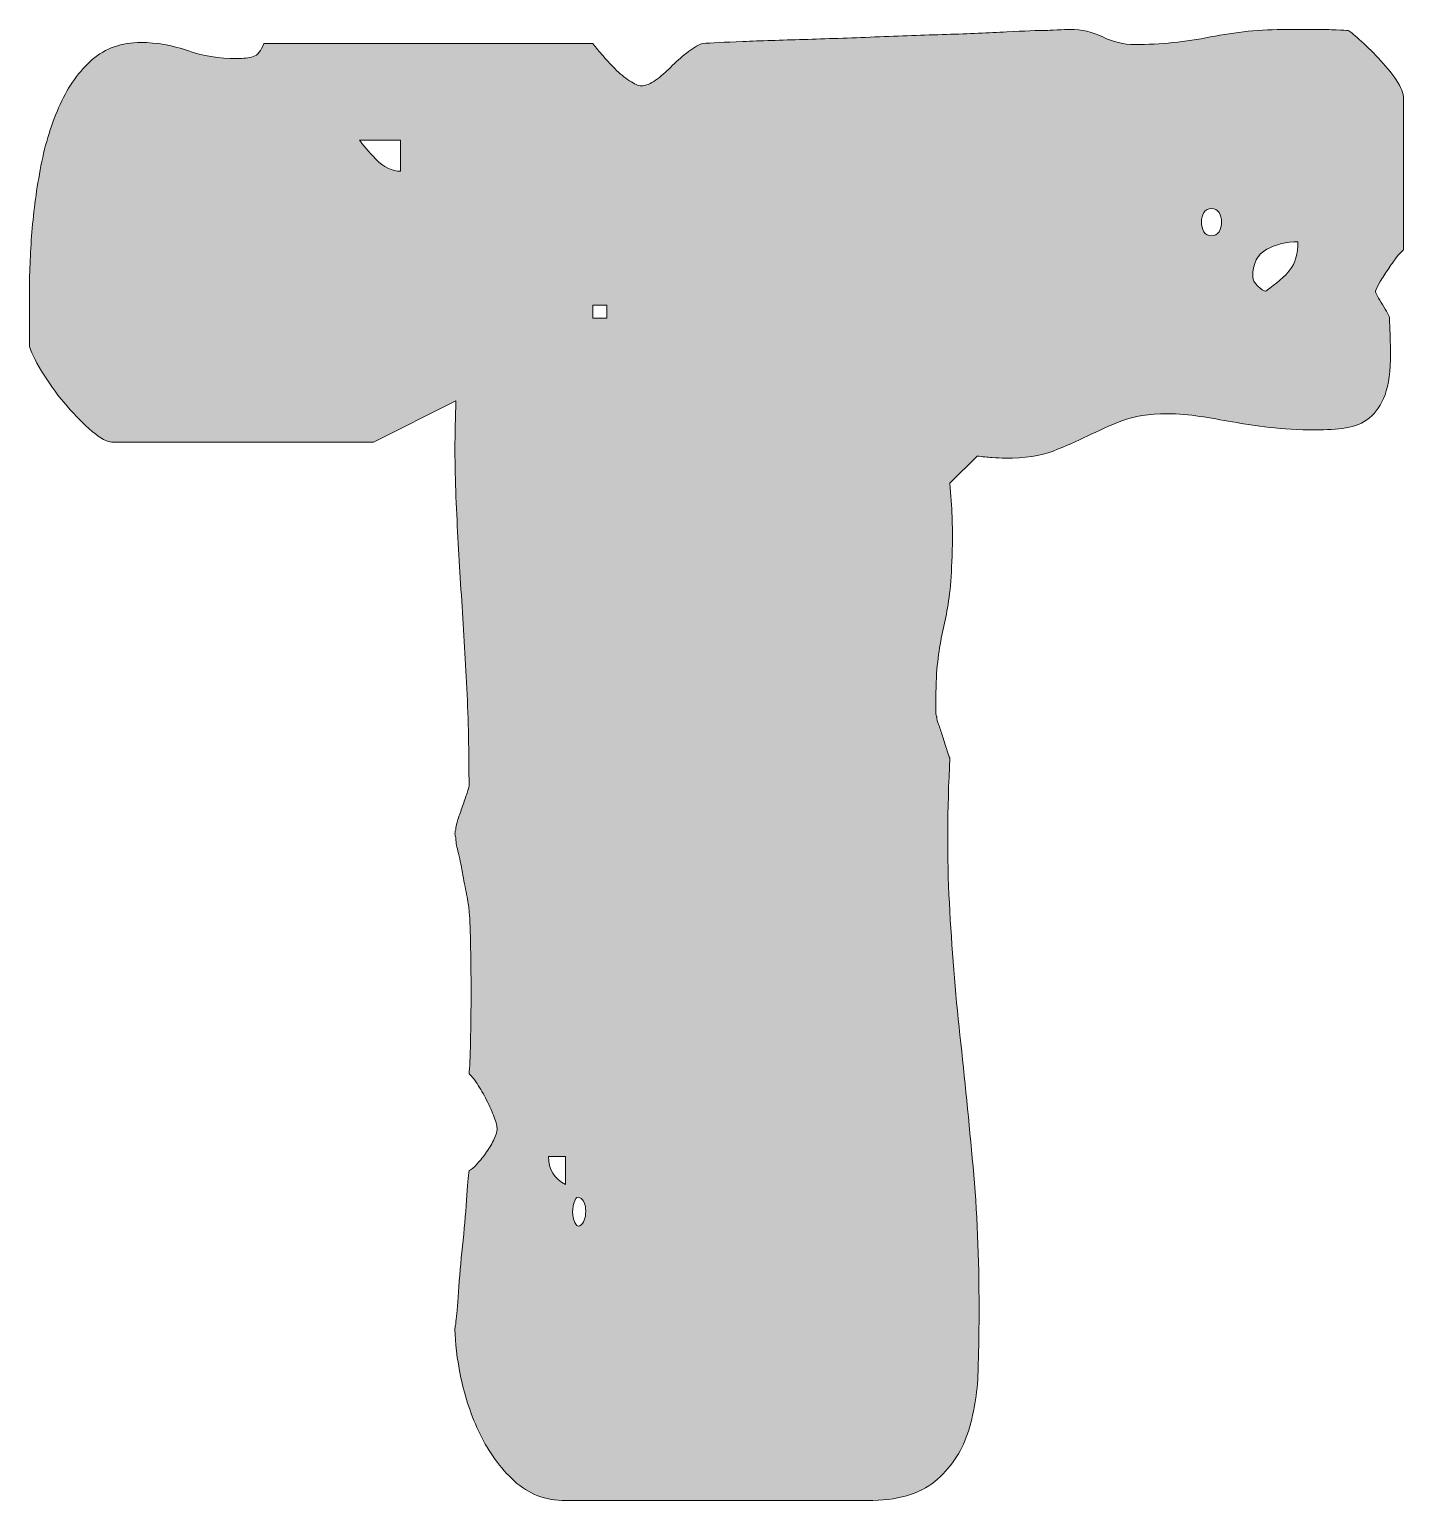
# Model space of a CAD drawing. Header units: inches. Extents: x 229 to 850, y -940 to -138.
# Drawn here: x 490.5 to 553.1, y -748.4 to -681.3 of the extents above; entities that cross this region are included whole.
import ezdxf

# ---------------------------------------------------------------- set-up
doc = ezdxf.new("R2010")
doc.units = ezdxf.units.IN
doc.header["$MEASUREMENT"] = 0
doc.layers.add('Layer 1', color=7, linetype='Continuous')

# ---------------------------------------------------------------- blocks, each defined once
blk = doc.blocks.new('block 5')
at = {"layer": 'Layer 1', "true_color": 0xfd2b7b}
h = blk.add_hatch(color=230, dxfattribs=at)
h.dxf.hatch_style = 2
edge = h.paths.add_edge_path()
edge.add_spline(control_points=[(510.522, -715.799), (510.522, -715.799), (510.522, -715.526), (510.522, -715.526), (510.522, -713.998), (510.484, -712.513), (510.409, -711.077), (510.332, -709.641), (510.247, -708.225), (510.157, -706.833), (510.064, -705.443), (509.987, -704.036), (509.928, -702.615), (509.866, -701.192), (509.866, -699.733), (509.928, -698.235), (509.928, -698.235), (506.166, -700.116), (506.166, -700.116), (506.166, -700.116), (494.243, -700.116), (494.243, -700.116), (494.028, -700.116), (493.729, -699.954), (493.349, -699.635), (492.965, -699.314), (492.583, -698.93), (492.202, -698.487), (491.819, -698.045), (491.467, -697.571), (491.147, -697.067), (490.825, -696.56), (490.604, -696.125), (490.482, -695.76), (490.482, -695.76), (490.482, -695.484), (490.482, -695.484), (490.482, -694.964), (490.482, -694.262), (490.482, -693.374), (490.482, -692.486), (490.52, -691.547), (490.596, -690.554), (490.674, -689.56), (490.811, -688.552), (491.009, -687.527), (491.208, -686.503), (491.498, -685.571), (491.88, -684.73), (492.263, -683.888), (492.752, -683.209), (493.349, -682.689), (493.944, -682.169), (494.686, -681.91), (495.572, -681.91), (496.276, -681.91), (496.978, -682.03), (497.682, -682.275), (498.385, -682.519), (499.134, -682.643), (499.929, -682.643), (500.235, -682.643), (500.487, -682.612), (500.685, -682.55), (500.885, -682.489), (501.044, -682.29), (501.168, -681.953), (501.168, -681.953), (516.163, -681.953), (516.163, -681.953), (516.256, -682.077), (516.392, -682.247), (516.578, -682.458), (516.76, -682.674), (516.958, -682.887), (517.172, -683.101), (517.386, -683.315), (517.61, -683.5), (517.839, -683.652), (518.068, -683.804), (518.243, -683.881), (518.366, -683.881), (518.58, -683.881), (518.801, -683.796), (519.03, -683.629), (519.259, -683.461), (519.488, -683.261), (519.717, -683.032), (519.949, -682.802), (520.183, -682.589), (520.43, -682.391), (520.674, -682.193), (520.919, -682.046), (521.163, -681.953), (521.56, -681.925), (522.172, -681.894), (522.998, -681.863), (523.822, -681.832), (524.748, -681.801), (525.772, -681.771), (526.797, -681.74), (527.883, -681.701), (529.028, -681.657), (530.176, -681.611), (531.259, -681.572), (532.283, -681.542), (533.307, -681.511), (534.226, -681.472), (535.037, -681.428), (535.845, -681.382), (536.45, -681.359), (536.848, -681.359), (536.908, -681.359), (537.07, -681.351), (537.33, -681.336), (537.59, -681.32), (537.78, -681.312), (537.904, -681.312), (538.452, -681.312), (538.956, -681.428), (539.417, -681.657), (539.875, -681.886), (540.364, -682), (540.884, -682), (542.044, -682), (543.192, -681.886), (544.324, -681.657), (545.454, -681.428), (546.617, -681.312), (547.809, -681.312), (547.901, -681.312), (548.084, -681.312), (548.359, -681.312), (548.635, -681.312), (548.915, -681.312), (549.209, -681.312), (549.497, -681.312), (549.78, -681.32), (550.055, -681.336), (550.331, -681.351), (550.513, -681.359), (550.606, -681.359), (550.668, -681.39), (550.835, -681.526), (551.11, -681.771), (551.386, -682.015), (551.677, -682.298), (551.983, -682.62), (552.286, -682.941), (552.554, -683.268), (552.786, -683.605), (553.015, -683.943), (553.128, -684.233), (553.128, -684.478), (553.128, -684.478), (553.128, -691.357), (553.128, -691.357), (553.038, -691.418), (552.93, -691.532), (552.806, -691.699), (552.685, -691.869), (552.554, -692.051), (552.418, -692.25), (552.281, -692.45), (552.158, -692.641), (552.05, -692.823), (551.944, -693.006), (551.875, -693.145), (551.844, -693.235), (551.844, -693.266), (551.875, -693.343), (551.936, -693.467), (551.998, -693.588), (552.073, -693.719), (552.165, -693.855), (552.258, -693.994), (552.333, -694.123), (552.394, -694.246), (552.456, -694.367), (552.487, -694.445), (552.487, -694.476), (552.487, -694.537), (552.495, -694.766), (552.51, -695.163), (552.523, -695.559), (552.533, -695.865), (552.533, -696.079), (552.533, -696.874), (552.449, -697.502), (552.281, -697.96), (552.111, -698.418), (551.875, -698.771), (551.568, -699.015), (551.262, -699.26), (550.904, -699.411), (550.493, -699.473), (550.078, -699.535), (549.613, -699.566), (549.093, -699.566), (548.328, -699.566), (547.641, -699.527), (547.029, -699.45), (546.416, -699.375), (545.85, -699.29), (545.333, -699.198), (544.811, -699.108), (544.314, -699.023), (543.84, -698.946), (543.367, -698.871), (542.87, -698.832), (542.35, -698.832), (541.524, -698.832), (540.837, -698.938), (540.287, -699.151), (539.736, -699.368), (539.216, -699.597), (538.727, -699.841), (538.238, -700.086), (537.711, -700.315), (537.147, -700.528), (536.581, -700.742), (535.853, -700.85), (534.967, -700.85), (534.785, -700.85), (534.584, -700.842), (534.37, -700.827), (534.157, -700.811), (533.928, -700.788), (533.683, -700.757), (533.683, -700.757), (532.445, -701.995), (532.445, -701.995), (532.538, -703.096), (532.574, -704.02), (532.559, -704.769), (532.543, -705.521), (532.515, -706.146), (532.468, -706.65), (532.422, -707.155), (532.36, -707.59), (532.283, -707.958), (532.209, -708.326), (532.131, -708.691), (532.054, -709.059), (531.98, -709.425), (531.918, -709.839), (531.871, -710.297), (531.825, -710.755), (531.802, -711.337), (531.802, -712.039), (531.802, -712.101), (531.802, -712.217), (531.802, -712.384), (531.802, -712.551), (531.817, -712.636), (531.848, -712.636), (531.848, -712.726), (531.879, -712.857), (531.941, -713.025), (532.003, -713.195), (532.062, -713.377), (532.124, -713.575), (532.185, -713.776), (532.245, -713.967), (532.306, -714.149), (532.368, -714.332), (532.414, -714.456), (532.445, -714.515), (532.322, -716.869), (532.314, -719.072), (532.422, -721.121), (532.528, -723.169), (532.69, -725.179), (532.903, -727.15), (533.117, -729.124), (533.315, -731.118), (533.5, -733.136), (533.683, -735.154), (533.776, -737.31), (533.776, -739.603), (533.776, -740.488), (533.76, -741.446), (533.729, -742.467), (533.699, -743.494), (533.539, -744.441), (533.248, -745.311), (532.957, -746.183), (532.461, -746.909), (531.758, -747.491), (531.053, -748.07), (530.029, -748.36), (528.686, -748.36), (528.686, -748.36), (514.925, -748.36), (514.925, -748.36), (514.009, -748.36), (513.23, -748.064), (512.586, -747.467), (511.945, -746.87), (511.426, -746.16), (511.027, -745.334), (510.63, -744.511), (510.34, -743.654), (510.157, -742.766), (509.972, -741.881), (509.882, -741.147), (509.882, -740.566), (509.882, -740.504), (509.889, -740.434), (509.905, -740.36), (509.92, -740.282), (509.928, -740.228), (509.928, -740.198), (509.956, -739.953), (509.995, -739.503), (510.041, -738.846), (510.087, -738.188), (510.149, -737.493), (510.226, -736.759), (510.301, -736.026), (510.363, -735.331), (510.409, -734.672), (510.455, -734.016), (510.491, -733.563), (510.522, -733.319), (510.615, -733.288), (510.736, -733.19), (510.89, -733.02), (511.042, -732.853), (511.189, -732.67), (511.325, -732.47), (511.464, -732.271), (511.577, -732.073), (511.67, -731.875), (511.763, -731.677), (511.806, -731.53), (511.806, -731.438), (511.806, -731.317), (511.763, -731.134), (511.67, -730.889), (511.577, -730.645), (511.464, -730.385), (511.325, -730.11), (511.189, -729.834), (511.042, -729.582), (510.89, -729.353), (510.736, -729.124), (510.615, -728.977), (510.522, -728.916), (510.553, -728.64), (510.576, -728.151), (510.592, -727.449), (510.607, -726.746), (510.615, -725.99), (510.615, -725.179), (510.615, -724.368), (510.607, -723.612), (510.592, -722.909), (510.576, -722.207), (510.553, -721.715), (510.522, -721.44), (510.522, -721.35), (510.491, -721.152), (510.432, -720.845), (510.371, -720.539), (510.309, -720.21), (510.247, -719.86), (510.185, -719.507), (510.118, -719.178), (510.041, -718.872), (509.964, -718.568), (509.928, -718.367), (509.928, -718.277), (509.928, -718.277), (509.928, -718.138), (509.928, -718.138), (509.897, -718.11), (509.882, -718.048), (509.882, -717.955), (509.882, -717.863), (509.897, -717.804), (509.928, -717.773), (509.928, -717.742), (509.928, -717.711), (509.928, -717.68), (509.928, -717.618), (509.956, -717.497), (510.018, -717.315), (510.08, -717.129), (510.149, -716.931), (510.226, -716.718), (510.301, -716.504), (510.371, -716.306), (510.432, -716.121), (510.491, -715.938), (510.522, -715.83), (510.522, -715.799)], knot_values=[0, 0, 0, 0, 1, 1, 1, 2, 2, 2, 3, 3, 3, 4, 4, 4, 5, 5, 5, 6, 6, 6, 7, 7, 7, 8, 8, 8, 9, 9, 9, 10, 10, 10, 11, 11, 11, 12, 12, 12, 13, 13, 13, 14, 14, 14, 15, 15, 15, 16, 16, 16, 17, 17, 17, 18, 18, 18, 19, 19, 19, 20, 20, 20, 21, 21, 21, 22, 22, 22, 23, 23, 23, 24, 24, 24, 25, 25, 25, 26, 26, 26, 27, 27, 27, 28, 28, 28, 29, 29, 29, 30, 30, 30, 31, 31, 31, 32, 32, 32, 33, 33, 33, 34, 34, 34, 35, 35, 35, 36, 36, 36, 37, 37, 37, 38, 38, 38, 39, 39, 39, 40, 40, 40, 41, 41, 41, 42, 42, 42, 43, 43, 43, 44, 44, 44, 45, 45, 45, 46, 46, 46, 47, 47, 47, 48, 48, 48, 49, 49, 49, 50, 50, 50, 51, 51, 51, 52, 52, 52, 53, 53, 53, 54, 54, 54, 55, 55, 55, 56, 56, 56, 57, 57, 57, 58, 58, 58, 59, 59, 59, 60, 60, 60, 61, 61, 61, 62, 62, 62, 63, 63, 63, 64, 64, 64, 65, 65, 65, 66, 66, 66, 67, 67, 67, 68, 68, 68, 69, 69, 69, 70, 70, 70, 71, 71, 71, 72, 72, 72, 73, 73, 73, 74, 74, 74, 75, 75, 75, 76, 76, 76, 77, 77, 77, 78, 78, 78, 79, 79, 79, 80, 80, 80, 81, 81, 81, 82, 82, 82, 83, 83, 83, 84, 84, 84, 85, 85, 85, 86, 86, 86, 87, 87, 87, 88, 88, 88, 89, 89, 89, 90, 90, 90, 91, 91, 91, 92, 92, 92, 93, 93, 93, 94, 94, 94, 95, 95, 95, 96, 96, 96, 97, 97, 97, 98, 98, 98, 99, 99, 99, 100, 100, 100, 101, 101, 101, 102, 102, 102, 103, 103, 103, 104, 104, 104, 105, 105, 105, 106, 106, 106, 107, 107, 107, 108, 108, 108, 109, 109, 109, 110, 110, 110, 111, 111, 111, 112, 112, 112, 113, 113, 113, 114, 114, 114, 115, 115, 115, 116, 116, 116, 117, 117, 117, 118, 118, 118, 119, 119, 119, 120, 120, 120, 121, 121, 121, 122, 122, 122, 123, 123, 123, 124, 124, 124, 125, 125, 125, 126, 126, 126, 127, 127, 127, 128, 128, 128, 129, 129, 129, 130, 130, 130, 131, 131, 131, 132, 132, 132, 132], degree=3, periodic=1)
edge = h.paths.add_edge_path()
edge.add_spline(control_points=[(505.525, -686.356), (505.677, -686.573), (505.929, -686.861), (506.281, -687.229), (506.631, -687.594), (507.007, -687.779), (507.406, -687.779), (507.406, -687.779), (507.406, -686.356), (507.406, -686.356), (507.406, -686.356), (505.525, -686.356), (505.525, -686.356)], knot_values=[0, 0, 0, 0, 1, 1, 1, 2, 2, 2, 3, 3, 3, 4, 4, 4, 4], degree=3, periodic=1)
edge = h.paths.add_edge_path()
edge.add_spline(control_points=[(514.146, -732.678), (514.146, -733.257), (514.406, -733.687), (514.925, -733.962), (514.925, -733.962), (514.925, -732.678), (514.925, -732.678), (514.925, -732.678), (514.146, -732.678), (514.146, -732.678)], knot_values=[0, 0, 0, 0, 1, 1, 1, 2, 2, 2, 3, 3, 3, 3], degree=3, periodic=1)
edge = h.paths.add_edge_path()
edge.add_spline(control_points=[(515.569, -735.841), (515.752, -735.72), (515.844, -735.498), (515.844, -735.177), (515.844, -734.855), (515.752, -734.649), (515.569, -734.557), (515.476, -734.497), (515.399, -734.541), (515.34, -734.696), (515.278, -734.847), (515.247, -735.017), (515.247, -735.2), (515.247, -735.383), (515.278, -735.542), (515.34, -735.681), (515.399, -735.818), (515.476, -735.872), (515.569, -735.841)], knot_values=[0, 0, 0, 0, 1, 1, 1, 2, 2, 2, 3, 3, 3, 4, 4, 4, 5, 5, 5, 6, 6, 6, 6], degree=3, periodic=1)
h.paths.add_polyline_path([(516.163, -693.878), (516.163, -694.476), (516.807, -694.476), (516.807, -693.878)])
edge = h.paths.add_edge_path()
edge.add_spline(control_points=[(544.368, -689.475), (544.216, -689.475), (544.1, -689.537), (544.026, -689.658), (543.949, -689.782), (543.91, -689.928), (543.91, -690.096), (543.91, -690.263), (543.949, -690.41), (544.026, -690.53), (544.1, -690.654), (544.216, -690.713), (544.368, -690.713), (544.522, -690.713), (544.636, -690.654), (544.713, -690.53), (544.79, -690.41), (544.829, -690.263), (544.829, -690.096), (544.829, -689.928), (544.79, -689.782), (544.713, -689.658), (544.636, -689.537), (544.522, -689.475), (544.368, -689.475)], knot_values=[0, 0, 0, 0, 1, 1, 1, 2, 2, 2, 3, 3, 3, 4, 4, 4, 5, 5, 5, 6, 6, 6, 7, 7, 7, 8, 8, 8, 8], degree=3, periodic=1)
edge = h.paths.add_edge_path()
edge.add_spline(control_points=[(548.313, -690.989), (547.793, -690.989), (547.32, -691.104), (546.893, -691.333), (546.463, -691.562), (546.249, -691.982), (546.249, -692.594), (546.249, -692.718), (546.326, -692.854), (546.478, -693.006), (546.63, -693.161), (546.754, -693.235), (546.846, -693.235), (547.335, -692.901), (547.701, -692.579), (547.945, -692.273), (548.19, -691.969), (548.313, -691.539), (548.313, -690.989)], knot_values=[0, 0, 0, 0, 1, 1, 1, 2, 2, 2, 3, 3, 3, 4, 4, 4, 5, 5, 5, 6, 6, 6, 6], degree=3, periodic=1)
at = {"layer": 'Layer 1', "lineweight": 0}
blk.add_lwpolyline([(516.163, -693.878), (516.163, -694.476), (516.807, -694.476), (516.807, -693.878), (516.163, -693.878)], dxfattribs=at)
for points, knots in [([(510.522, -715.799), (510.522, -715.799), (510.522, -715.526), (510.522, -715.526), (510.522, -713.998), (510.484, -712.513), (510.409, -711.077), (510.332, -709.641), (510.247, -708.225), (510.157, -706.833), (510.064, -705.443), (509.987, -704.036), (509.928, -702.615), (509.866, -701.192), (509.866, -699.733), (509.928, -698.235), (509.928, -698.235), (506.166, -700.116), (506.166, -700.116), (506.166, -700.116), (494.243, -700.116), (494.243, -700.116), (494.028, -700.116), (493.729, -699.954), (493.349, -699.635), (492.965, -699.314), (492.583, -698.93), (492.202, -698.487), (491.819, -698.045), (491.467, -697.571), (491.147, -697.067), (490.825, -696.56), (490.604, -696.125), (490.482, -695.76), (490.482, -695.76), (490.482, -695.484), (490.482, -695.484), (490.482, -694.964), (490.482, -694.262), (490.482, -693.374), (490.482, -692.486), (490.52, -691.547), (490.596, -690.554), (490.674, -689.56), (490.811, -688.552), (491.009, -687.527), (491.208, -686.503), (491.498, -685.571), (491.88, -684.73), (492.263, -683.888), (492.752, -683.209), (493.349, -682.689), (493.944, -682.169), (494.686, -681.91), (495.572, -681.91), (496.276, -681.91), (496.978, -682.03), (497.682, -682.275), (498.385, -682.519), (499.134, -682.643), (499.929, -682.643), (500.235, -682.643), (500.487, -682.612), (500.685, -682.55), (500.885, -682.489), (501.044, -682.29), (501.168, -681.953), (501.168, -681.953), (516.163, -681.953), (516.163, -681.953), (516.256, -682.077), (516.392, -682.247), (516.578, -682.458), (516.76, -682.674), (516.958, -682.887), (517.172, -683.101), (517.386, -683.315), (517.61, -683.5), (517.839, -683.652), (518.068, -683.804), (518.243, -683.881), (518.366, -683.881), (518.58, -683.881), (518.801, -683.796), (519.03, -683.629), (519.259, -683.461), (519.488, -683.261), (519.717, -683.032), (519.949, -682.802), (520.183, -682.589), (520.43, -682.391), (520.674, -682.193), (520.919, -682.046), (521.163, -681.953), (521.56, -681.925), (522.172, -681.894), (522.998, -681.863), (523.822, -681.832), (524.748, -681.801), (525.772, -681.771), (526.797, -681.74), (527.883, -681.701), (529.028, -681.657), (530.176, -681.611), (531.259, -681.572), (532.283, -681.542), (533.307, -681.511), (534.226, -681.472), (535.037, -681.428), (535.845, -681.382), (536.45, -681.359), (536.848, -681.359), (536.908, -681.359), (537.07, -681.351), (537.33, -681.336), (537.59, -681.32), (537.78, -681.312), (537.904, -681.312), (538.452, -681.312), (538.956, -681.428), (539.417, -681.657), (539.875, -681.886), (540.364, -682), (540.884, -682), (542.044, -682), (543.192, -681.886), (544.324, -681.657), (545.454, -681.428), (546.617, -681.312), (547.809, -681.312), (547.901, -681.312), (548.084, -681.312), (548.359, -681.312), (548.635, -681.312), (548.915, -681.312), (549.209, -681.312), (549.497, -681.312), (549.78, -681.32), (550.055, -681.336), (550.331, -681.351), (550.513, -681.359), (550.606, -681.359), (550.668, -681.39), (550.835, -681.526), (551.11, -681.771), (551.386, -682.015), (551.677, -682.298), (551.983, -682.62), (552.286, -682.941), (552.554, -683.268), (552.786, -683.605), (553.015, -683.943), (553.128, -684.233), (553.128, -684.478), (553.128, -684.478), (553.128, -691.357), (553.128, -691.357), (553.038, -691.418), (552.93, -691.532), (552.806, -691.699), (552.685, -691.869), (552.554, -692.051), (552.418, -692.25), (552.281, -692.45), (552.158, -692.641), (552.05, -692.823), (551.944, -693.006), (551.875, -693.145), (551.844, -693.235), (551.844, -693.266), (551.875, -693.343), (551.936, -693.467), (551.998, -693.588), (552.073, -693.719), (552.165, -693.855), (552.258, -693.994), (552.333, -694.123), (552.394, -694.246), (552.456, -694.367), (552.487, -694.445), (552.487, -694.476), (552.487, -694.537), (552.495, -694.766), (552.51, -695.163), (552.523, -695.559), (552.533, -695.865), (552.533, -696.079), (552.533, -696.874), (552.449, -697.502), (552.281, -697.96), (552.111, -698.418), (551.875, -698.771), (551.568, -699.015), (551.262, -699.26), (550.904, -699.411), (550.493, -699.473), (550.078, -699.535), (549.613, -699.566), (549.093, -699.566), (548.328, -699.566), (547.641, -699.527), (547.029, -699.45), (546.416, -699.375), (545.85, -699.29), (545.333, -699.198), (544.811, -699.108), (544.314, -699.023), (543.84, -698.946), (543.367, -698.871), (542.87, -698.832), (542.35, -698.832), (541.524, -698.832), (540.837, -698.938), (540.287, -699.151), (539.736, -699.368), (539.216, -699.597), (538.727, -699.841), (538.238, -700.086), (537.711, -700.315), (537.147, -700.528), (536.581, -700.742), (535.853, -700.85), (534.967, -700.85), (534.785, -700.85), (534.584, -700.842), (534.37, -700.827), (534.157, -700.811), (533.928, -700.788), (533.683, -700.757), (533.683, -700.757), (532.445, -701.995), (532.445, -701.995), (532.538, -703.096), (532.574, -704.02), (532.559, -704.769), (532.543, -705.521), (532.515, -706.146), (532.468, -706.65), (532.422, -707.155), (532.36, -707.59), (532.283, -707.958), (532.209, -708.326), (532.131, -708.691), (532.054, -709.059), (531.98, -709.425), (531.918, -709.839), (531.871, -710.297), (531.825, -710.755), (531.802, -711.337), (531.802, -712.039), (531.802, -712.101), (531.802, -712.217), (531.802, -712.384), (531.802, -712.551), (531.817, -712.636), (531.848, -712.636), (531.848, -712.726), (531.879, -712.857), (531.941, -713.025), (532.003, -713.195), (532.062, -713.377), (532.124, -713.575), (532.185, -713.776), (532.245, -713.967), (532.306, -714.149), (532.368, -714.332), (532.414, -714.456), (532.445, -714.515), (532.322, -716.869), (532.314, -719.072), (532.422, -721.121), (532.528, -723.169), (532.69, -725.179), (532.903, -727.15), (533.117, -729.124), (533.315, -731.118), (533.5, -733.136), (533.683, -735.154), (533.776, -737.31), (533.776, -739.603), (533.776, -740.488), (533.76, -741.446), (533.729, -742.467), (533.699, -743.494), (533.539, -744.441), (533.248, -745.311), (532.957, -746.183), (532.461, -746.909), (531.758, -747.491), (531.053, -748.07), (530.029, -748.36), (528.686, -748.36), (528.686, -748.36), (514.925, -748.36), (514.925, -748.36), (514.009, -748.36), (513.23, -748.064), (512.586, -747.467), (511.945, -746.87), (511.426, -746.16), (511.027, -745.334), (510.63, -744.511), (510.34, -743.654), (510.157, -742.766), (509.972, -741.881), (509.882, -741.147), (509.882, -740.566), (509.882, -740.504), (509.889, -740.434), (509.905, -740.36), (509.92, -740.282), (509.928, -740.228), (509.928, -740.198), (509.956, -739.953), (509.995, -739.503), (510.041, -738.846), (510.087, -738.188), (510.149, -737.493), (510.226, -736.759), (510.301, -736.026), (510.363, -735.331), (510.409, -734.672), (510.455, -734.016), (510.491, -733.563), (510.522, -733.319), (510.615, -733.288), (510.736, -733.19), (510.89, -733.02), (511.042, -732.853), (511.189, -732.67), (511.325, -732.47), (511.464, -732.271), (511.577, -732.073), (511.67, -731.875), (511.763, -731.677), (511.806, -731.53), (511.806, -731.438), (511.806, -731.317), (511.763, -731.134), (511.67, -730.889), (511.577, -730.645), (511.464, -730.385), (511.325, -730.11), (511.189, -729.834), (511.042, -729.582), (510.89, -729.353), (510.736, -729.124), (510.615, -728.977), (510.522, -728.916), (510.553, -728.64), (510.576, -728.151), (510.592, -727.449), (510.607, -726.746), (510.615, -725.99), (510.615, -725.179), (510.615, -724.368), (510.607, -723.612), (510.592, -722.909), (510.576, -722.207), (510.553, -721.715), (510.522, -721.44), (510.522, -721.35), (510.491, -721.152), (510.432, -720.845), (510.371, -720.539), (510.309, -720.21), (510.247, -719.86), (510.185, -719.507), (510.118, -719.178), (510.041, -718.872), (509.964, -718.568), (509.928, -718.367), (509.928, -718.277), (509.928, -718.277), (509.928, -718.138), (509.928, -718.138), (509.897, -718.11), (509.882, -718.048), (509.882, -717.955), (509.882, -717.863), (509.897, -717.804), (509.928, -717.773), (509.928, -717.742), (509.928, -717.711), (509.928, -717.68), (509.928, -717.618), (509.956, -717.497), (510.018, -717.315), (510.08, -717.129), (510.149, -716.931), (510.226, -716.718), (510.301, -716.504), (510.371, -716.306), (510.432, -716.121), (510.491, -715.938), (510.522, -715.83), (510.522, -715.799)], [0, 0, 0, 0, 1, 1, 1, 2, 2, 2, 3, 3, 3, 4, 4, 4, 5, 5, 5, 6, 6, 6, 7, 7, 7, 8, 8, 8, 9, 9, 9, 10, 10, 10, 11, 11, 11, 12, 12, 12, 13, 13, 13, 14, 14, 14, 15, 15, 15, 16, 16, 16, 17, 17, 17, 18, 18, 18, 19, 19, 19, 20, 20, 20, 21, 21, 21, 22, 22, 22, 23, 23, 23, 24, 24, 24, 25, 25, 25, 26, 26, 26, 27, 27, 27, 28, 28, 28, 29, 29, 29, 30, 30, 30, 31, 31, 31, 32, 32, 32, 33, 33, 33, 34, 34, 34, 35, 35, 35, 36, 36, 36, 37, 37, 37, 38, 38, 38, 39, 39, 39, 40, 40, 40, 41, 41, 41, 42, 42, 42, 43, 43, 43, 44, 44, 44, 45, 45, 45, 46, 46, 46, 47, 47, 47, 48, 48, 48, 49, 49, 49, 50, 50, 50, 51, 51, 51, 52, 52, 52, 53, 53, 53, 54, 54, 54, 55, 55, 55, 56, 56, 56, 57, 57, 57, 58, 58, 58, 59, 59, 59, 60, 60, 60, 61, 61, 61, 62, 62, 62, 63, 63, 63, 64, 64, 64, 65, 65, 65, 66, 66, 66, 67, 67, 67, 68, 68, 68, 69, 69, 69, 70, 70, 70, 71, 71, 71, 72, 72, 72, 73, 73, 73, 74, 74, 74, 75, 75, 75, 76, 76, 76, 77, 77, 77, 78, 78, 78, 79, 79, 79, 80, 80, 80, 81, 81, 81, 82, 82, 82, 83, 83, 83, 84, 84, 84, 85, 85, 85, 86, 86, 86, 87, 87, 87, 88, 88, 88, 89, 89, 89, 90, 90, 90, 91, 91, 91, 92, 92, 92, 93, 93, 93, 94, 94, 94, 95, 95, 95, 96, 96, 96, 97, 97, 97, 98, 98, 98, 99, 99, 99, 100, 100, 100, 101, 101, 101, 102, 102, 102, 103, 103, 103, 104, 104, 104, 105, 105, 105, 106, 106, 106, 107, 107, 107, 108, 108, 108, 109, 109, 109, 110, 110, 110, 111, 111, 111, 112, 112, 112, 113, 113, 113, 114, 114, 114, 115, 115, 115, 116, 116, 116, 117, 117, 117, 118, 118, 118, 119, 119, 119, 120, 120, 120, 121, 121, 121, 122, 122, 122, 123, 123, 123, 124, 124, 124, 125, 125, 125, 126, 126, 126, 127, 127, 127, 128, 128, 128, 129, 129, 129, 130, 130, 130, 131, 131, 131, 132, 132, 132, 132]), ([(505.525, -686.356), (505.677, -686.573), (505.929, -686.861), (506.281, -687.229), (506.631, -687.594), (507.007, -687.779), (507.406, -687.779), (507.406, -687.779), (507.406, -686.356), (507.406, -686.356), (507.406, -686.356), (505.525, -686.356), (505.525, -686.356)], [0, 0, 0, 0, 1, 1, 1, 2, 2, 2, 3, 3, 3, 4, 4, 4, 4]), ([(544.368, -689.475), (544.216, -689.475), (544.1, -689.537), (544.026, -689.658), (543.949, -689.782), (543.91, -689.928), (543.91, -690.096), (543.91, -690.263), (543.949, -690.41), (544.026, -690.53), (544.1, -690.654), (544.216, -690.713), (544.368, -690.713), (544.522, -690.713), (544.636, -690.654), (544.713, -690.53), (544.79, -690.41), (544.829, -690.263), (544.829, -690.096), (544.829, -689.928), (544.79, -689.782), (544.713, -689.658), (544.636, -689.537), (544.522, -689.475), (544.368, -689.475)], [0, 0, 0, 0, 1, 1, 1, 2, 2, 2, 3, 3, 3, 4, 4, 4, 5, 5, 5, 6, 6, 6, 7, 7, 7, 8, 8, 8, 8]), ([(548.313, -690.989), (547.793, -690.989), (547.32, -691.104), (546.893, -691.333), (546.463, -691.562), (546.249, -691.982), (546.249, -692.594), (546.249, -692.718), (546.326, -692.854), (546.478, -693.006), (546.63, -693.161), (546.754, -693.235), (546.846, -693.235), (547.335, -692.901), (547.701, -692.579), (547.945, -692.273), (548.19, -691.969), (548.313, -691.539), (548.313, -690.989)], [0, 0, 0, 0, 1, 1, 1, 2, 2, 2, 3, 3, 3, 4, 4, 4, 5, 5, 5, 6, 6, 6, 6]), ([(514.146, -732.678), (514.146, -733.257), (514.406, -733.687), (514.925, -733.962), (514.925, -733.962), (514.925, -732.678), (514.925, -732.678), (514.925, -732.678), (514.146, -732.678), (514.146, -732.678)], [0, 0, 0, 0, 1, 1, 1, 2, 2, 2, 3, 3, 3, 3]), ([(515.569, -735.841), (515.752, -735.72), (515.844, -735.498), (515.844, -735.177), (515.844, -734.855), (515.752, -734.649), (515.569, -734.557), (515.476, -734.497), (515.399, -734.541), (515.34, -734.696), (515.278, -734.847), (515.247, -735.017), (515.247, -735.2), (515.247, -735.383), (515.278, -735.542), (515.34, -735.681), (515.399, -735.818), (515.476, -735.872), (515.569, -735.841)], [0, 0, 0, 0, 1, 1, 1, 2, 2, 2, 3, 3, 3, 4, 4, 4, 5, 5, 5, 6, 6, 6, 6])]:
    blk.add_open_spline(points, degree=3, knots=knots, dxfattribs=at)
blk = doc.blocks.new('block 2')
at = {"layer": 'Layer 1'}
blk.add_blockref('block 5', (0, 0), dxfattribs=at)

msp = doc.modelspace()

# ---------------------------------------------------------------- block references
at = {"layer": 'Layer 1'}
msp.add_blockref('block 2', (0, 0), dxfattribs=at)

doc.saveas('drawing.dxf')
